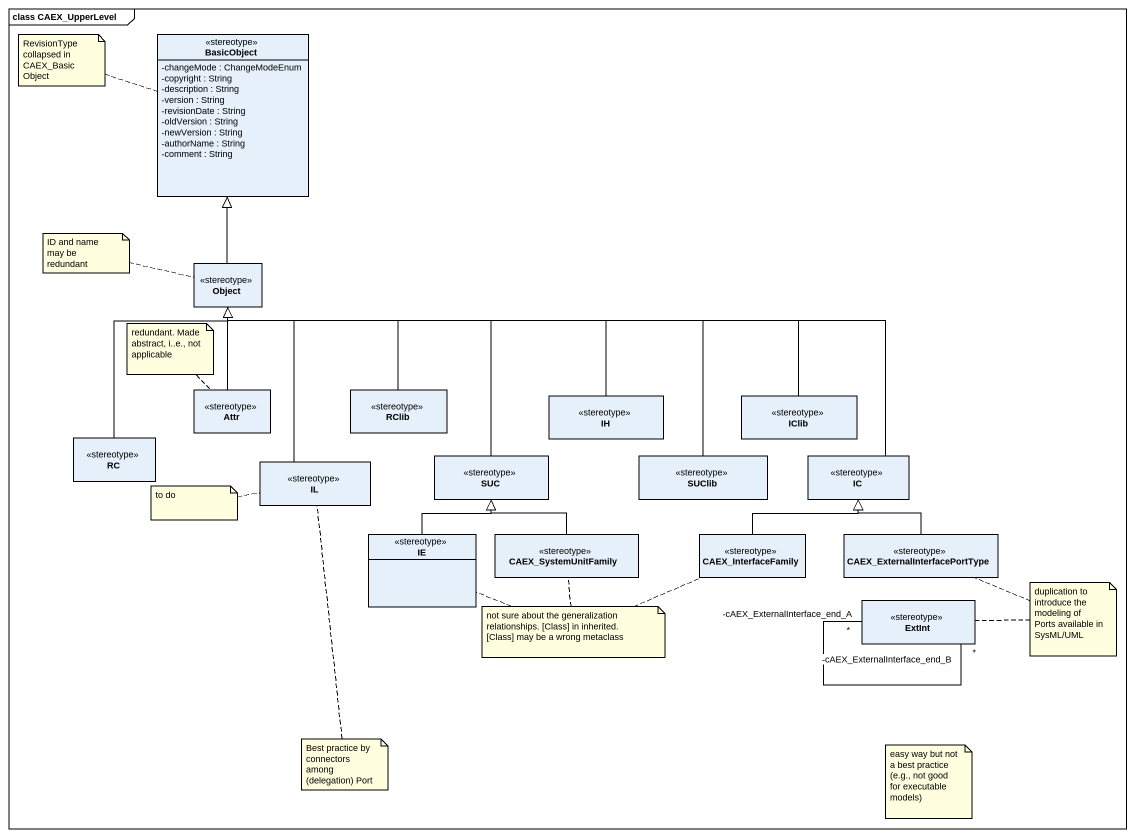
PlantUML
@startuml
mainframe class CAEX_UpperLevel
hide circle
hide empty members
skinparam classAttributeIconSize 0
class BasicObject <<stereotype>> {
  -changeMode : ChangeModeEnum
  -copyright : String
  -description : String
  -version : String
  -revisionDate : String
  -oldVersion : String
  -newVersion : String
  -authorName : String
  -comment : String
}
class "Object" as Object_ <<stereotype>>
class Attr <<stereotype>>
class RClib <<stereotype>>
class IH <<stereotype>>
class IClib <<stereotype>>
class RC <<stereotype>>
class IL <<stereotype>>
class SUC <<stereotype>>
class SUClib <<stereotype>>
class IC <<stereotype>>
class IE <<stereotype>>
class CAEX_SystemUnitFamily <<stereotype>>
class CAEX_InterfaceFamily <<stereotype>>
class "CAEX_ExternalInterfacePortType" as CAEX_ExternalInterfacePortTy <<stereotype>>
class ExtInt <<stereotype>>
Object_ -up-|> BasicObject
Attr -up-|> Object_
RClib -up-|> Object_
IH -left-|> Object_
IClib -left-|> Object_
RC -up-|> Object_
IL -up-|> Object_
SUC -up-|> Object_
SUClib -left-|> Object_
IC -left-|> Object_
IE -up-|> SUC
CAEX_SystemUnitFamily -up-|> SUC
CAEX_InterfaceFamily -up-|> IC
CAEX_ExternalInterfacePortTy -up-|> IC
ExtInt "-cAEX_ExternalInterface_end_A\n*" -- "-cAEX_ExternalInterface_end_B\n*" ExtInt
note left of BasicObject : RevisionType collapsed in CAEX_BasicObject
note left of Object_ : ID and name may be redundant
note top of Attr : redundant. Made abstract, i..e., not applicable
note left of IL : to do
note as N5
  duplication to introduce the modeling of Ports available in SysML/UML
end note
N5 .. CAEX_ExternalInterfacePortTy
N5 .. ExtInt
note as N6
  not sure about the generalization relationships. [Class] in inherited.
  [Class] may be a wrong metaclass
end note
N6 .. IE
N6 .. CAEX_SystemUnitFamily
N6 .. CAEX_InterfaceFamily
note bottom of IL : Best practice by connectors among (delegation) Port
note as N8
  easy way but not a best practice (e.g., not good for executable models)
end note
@enduml
